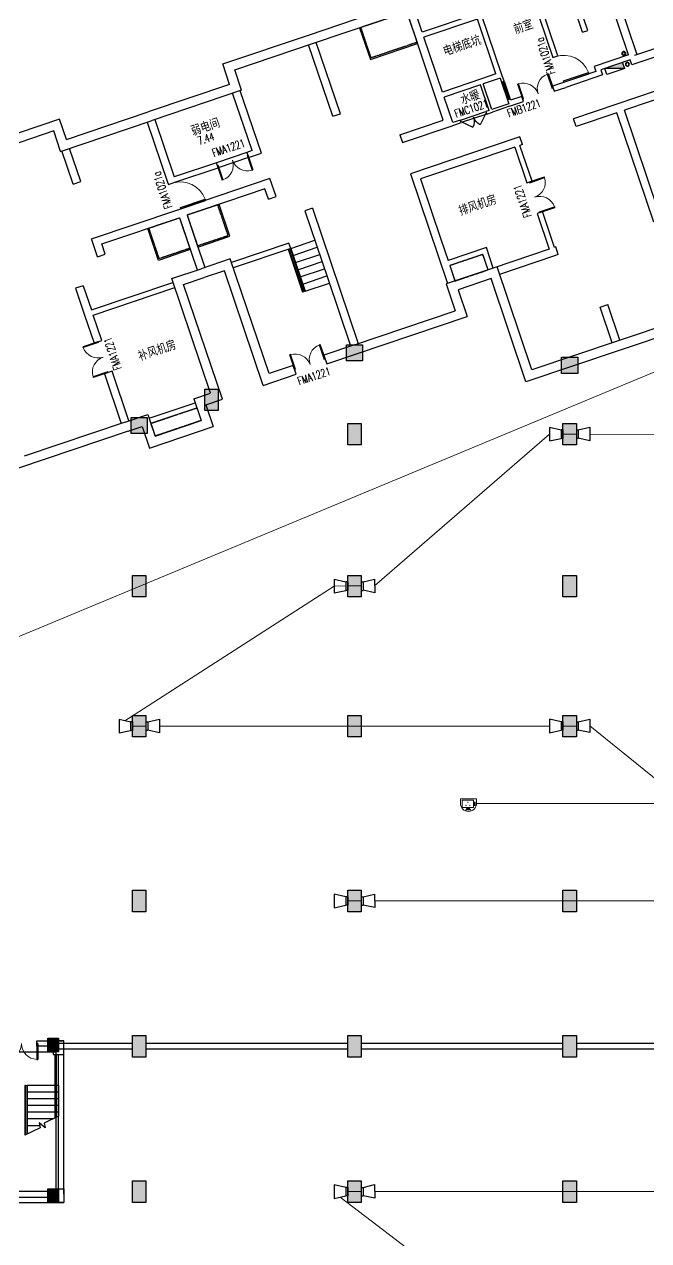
# Model space of a CAD drawing. Extents: x -1348811 to -222202, y -369435 to 53046.
# Drawn here: x -574339 to -551131, y -58082 to -12879 of the extents above; entities that cross this region are included whole.
import ezdxf

# ---------------------------------------------------------------- set-up
doc = ezdxf.new("R2010")
doc.units = 0
doc.header["$LTSCALE"] = 10
doc.header["$MEASUREMENT"] = 0
doc.linetypes.add('BORDER', pattern=[1.75, 0.5, -0.25, 0.5, -0.25, 0, -0.25])
doc.linetypes.add('DASH', pattern=[0.35, 0.25, -0.1])
doc.layers.get('0').update_dxf_attribs({"linetype": 'CONTINUOUS'})
for name, color, linetype in [('COLU', 1, 'CONTINUOUS'), ('COLU_HATCH', 252, 'CONTINUOUS'), ('DIM_SYMB', 3, 'CONTINUOUS'), ('JPS-J-0', 6, 'CONTINUOUS'), ('JPS-X', 1, 'BORDER'), ('JPS-X-TEXT', 1, 'CONTINUOUS'), ('JPS-XHS', 7, 'CONTINUOUS'), ('OUTLINE', 93, 'DASH'), ('PUB_DIM', 3, 'CONTINUOUS'), ('RD-equip', 3, 'CONTINUOUS'), ('STAIR', 9, 'CONTINUOUS'), ('TEXT', 7, 'CONTINUOUS'), ('wall', 8, 'CONTINUOUS'), ('WINDOW', 4, 'CONTINUOUS'), ('WINDOW_TEXT', 6, 'CONTINUOUS'), ('索引', 30, 'CONTINUOUS'), ('防火分区', 6, 'CONTINUOUS')]:
    doc.layers.add(name, color=color, linetype=linetype)
doc.layers.add('RD-line', color=2, linetype='CONTINUOUS', lineweight=0)
doc.styles.add('_TCH_SPACE', font='SIMPLEX', dxfattribs={"bigfont": 'GBCBIG'})
doc.styles.add('_TCH_WINDOW', font='SIMPLEX', dxfattribs={"bigfont": 'GBCBIG'})
doc.styles.add('_TEL_DIM', font='SIMPLEX', dxfattribs={"width": 0.8, "height": 3.5, "bigfont": 'HZTXT'})
doc.styles.add('TEXT', font='tjromans.shx', dxfattribs={"width": 0.8, "height": 400, "bigfont": 'tjhztxt.shx'})
doc.linetypes.add('BRA', pattern='A,2.8,-0.1,["B",_TEL_DIM,S=0.07,R=0,X=0,Y=-0.12],-0.25', length=3.15)
doc.linetypes.add('CCTV', pattern='A,2.8,-0.1,["V",_TEL_DIM,S=0.07,R=0,X=0,Y=-0.12],-0.25', length=3.15)

# ---------------------------------------------------------------- blocks, each defined once
blk = doc.blocks.new('zw')
at = {"layer": 'COLU_HATCH'}
for points in [[(31899, 13775), (32499, 13775), (32499, 13175), (31899, 13175)], [(39899, 13309), (40499, 13309), (40499, 12709), (39899, 12709)], [(26635, 12124), (27135, 12124), (27135, 11324), (26635, 11324)], [(23900, 11075), (24500, 11075), (24500, 10475), (23900, 10475)], [(31950, 10850), (32450, 10850), (32450, 10050), (31950, 10050)], [(39950, 10850), (40450, 10850), (40450, 10050), (39950, 10050)], [(23950, 5200), (24450, 5200), (24450, 4400), (23950, 4400)], [(31950, 5200), (32450, 5200), (32450, 4400), (31950, 4400)], [(39950, 5200), (40450, 5200), (40450, 4400), (39950, 4400)], [(23950, 0), (24450, 0), (24450, -800), (23950, -800)], [(31950, 0), (32450, 0), (32450, -800), (31950, -800)], [(39950, 0), (40450, 0), (40450, -800), (39950, -800)], [(23950, -6500), (24450, -6500), (24450, -7300), (23950, -7300)], [(31950, -6500), (32450, -6500), (32450, -7300), (31950, -7300)], [(39950, -6500), (40450, -6500), (40450, -7300), (39950, -7300)], [(20800, -12000), (21200, -12000), (21200, -12500), (20800, -12500)], [(23950, -11900), (24450, -11900), (24450, -12700), (23950, -12700)], [(31950, -11900), (32450, -11900), (32450, -12700), (31950, -12700)], [(39950, -11900), (40450, -11900), (40450, -12700), (39950, -12700)], [(20800, -17600), (21200, -17600), (21200, -18100), (20800, -18100)], [(23950, -17300), (24450, -17300), (24450, -18100), (23950, -18100)], [(31950, -17300), (32450, -17300), (32450, -18100), (31950, -18100)], [(39950, -17300), (40450, -17300), (40450, -18100), (39950, -18100)]]:
    blk.add_hatch(color=256, dxfattribs=at).paths.add_polyline_path(points)
at = {"layer": 'COLU'}
for points in [[(31899, 13775), (32499, 13775), (32499, 13175), (31899, 13175)], [(39899, 13309), (40499, 13309), (40499, 12709), (39899, 12709)], [(26635, 12124), (27135, 12124), (27135, 11324), (26635, 11324)], [(23900, 11075), (24500, 11075), (24500, 10475), (23900, 10475)], [(31950, 10850), (32450, 10850), (32450, 10050), (31950, 10050)], [(39950, 10850), (40450, 10850), (40450, 10050), (39950, 10050)], [(23950, 5200), (24450, 5200), (24450, 4400), (23950, 4400)], [(31950, 5200), (32450, 5200), (32450, 4400), (31950, 4400)], [(39950, 5200), (40450, 5200), (40450, 4400), (39950, 4400)], [(23950, 0), (24450, 0), (24450, -800), (23950, -800)], [(31950, 0), (32450, 0), (32450, -800), (31950, -800)], [(39950, 0), (40450, 0), (40450, -800), (39950, -800)], [(23950, -6500), (24450, -6500), (24450, -7300), (23950, -7300)], [(31950, -6500), (32450, -6500), (32450, -7300), (31950, -7300)], [(39950, -6500), (40450, -6500), (40450, -7300), (39950, -7300)], [(20800, -12000), (21200, -12000), (21200, -12500), (20800, -12500)], [(23950, -11900), (24450, -11900), (24450, -12700), (23950, -12700)], [(31950, -11900), (32450, -11900), (32450, -12700), (31950, -12700)], [(39950, -11900), (40450, -11900), (40450, -12700), (39950, -12700)], [(20800, -17600), (21200, -17600), (21200, -18100), (20800, -18100)], [(23950, -17300), (24450, -17300), (24450, -18100), (23950, -18100)], [(31950, -17300), (32450, -17300), (32450, -18100), (31950, -18100)], [(39950, -17300), (40450, -17300), (40450, -18100), (39950, -18100)]]:
    blk.add_lwpolyline(points, close=True, dxfattribs=at)
blk = doc.blocks.new('$DorLib2D$00000002')
for p, q in [((-0.5, 0), (-0.5, 0.4875)), ((-0.475, 0.4875), (-0.5, 0.4875)), ((-0.475, 0), (-0.475, 0.4875)), ((0.475, 0), (0.475, 0.4875)), ((0.475, 0.4875), (0.5, 0.4875)), ((0.5, 0), (0.5, 0.4875)), ((-0.5, 0), (-0.475, 0)), ((0.5, 0), (0.475, 0))]:
    blk.add_line(p, q)
at = {"lineweight": 13}
for centre, start, end in [((-0.4875, 0), 0, 88.53072), ((0.4875, 0), 91.46928, 180)]:
    blk.add_arc(centre, 0.4875, start, end, dxfattribs=at)
blk = doc.blocks.new('lt')
at = {"linetype": 'DASH'}
blk.add_lwpolyline([(2700, -5600), (300, -5600), (300, -400), (2700, -400)], close=True, dxfattribs=at)
at = {"layer": 'COLU'}
for points in [[(0, 0), (400, 0), (400, -500), (0, -500)], [(400, -5500), (0, -5500), (0, -6000), (400, -6000)]]:
    blk.add_lwpolyline(points, close=True, dxfattribs=at)
at = {"layer": 'PUB_DIM'}
blk.add_lwpolyline([(870, -4350, 0, 0, 0), (870, -3400, 80, 0, 0), (870, -3100, 0, 0, 0)], format="xyseb", dxfattribs=at)
at = {"layer": 'STAIR'}
for p, q in [((877, -2768), (1450, -2494)), ((1365, -4350), (1365, -2533)), ((1425, -4350), (1425, -2506)), ((1450, -4350), (1450, -2494)), ((200, -3206), (730, -2941)), ((325, -3143), (325, -5500)), ((412, -3100), (1365, -3100)), ((730, -2941), (694, -2766)), ((694, -2766), (915, -2951)), ((915, -2951), (877, -2768)), ((894, -2850), (1365, -2850)), ((1425, -2850), (1450, -2850)), ((1425, -3100), (1450, -3100)), ((200, -4350), (200, -3206)), ((200, -3350), (275, -3350)), ((200, -3600), (275, -3600)), ((275, -3168), (275, -5500)), ((325, -3350), (1365, -3350)), ((325, -3600), (1365, -3600)), ((1425, -3350), (1450, -3350)), ((1425, -3600), (1450, -3600)), ((200, -3850), (275, -3850)), ((325, -3850), (1365, -3850)), ((1425, -3850), (1450, -3850)), ((200, -4100), (275, -4100)), ((200, -4350), (275, -4350)), ((325, -4100), (1365, -4100)), ((325, -4350), (1365, -4350)), ((1425, -4350), (1365, -4350)), ((1425, -4100), (1450, -4100)), ((1425, -4350), (1450, -4350))]:
    blk.add_line(p, q, dxfattribs=at)
at = {"layer": 'wall', "linetype": 'ByBlock'}
for p, q in [((2600, 0), (0, 0)), ((0, -300), (0, -6000)), ((2600, -200), (400, -200)), ((2600, -200), (400, -200)), ((200, -500), (200, -5500)), ((2800, -600), (2800, -5200)), ((2800, -600), (2800, -5200)), ((3000, -600), (3000, -5200)), ((3000, -600), (3000, -5200)), ((400, -5800), (1000, -5800)), ((1000, -5800), (1000, -6000)), ((2200, -5800), (2200, -6000)), ((2200, -5800), (2650, -5800)), ((1000, -6000), (0, -6000)), ((2650, -6000), (2200, -6000))]:
    blk.add_line(p, q, dxfattribs=at)
at = {"layer": 'WINDOW', "linetype": 'ByBlock', "xscale": 1200, "yscale": 1200, "zscale": 1200}
blk.add_blockref('$DorLib2D$00000002', (1575, -5900), dxfattribs=at)
blk = doc.blocks.new('FF')
at = {"linetype": 'Continuous'}
for radius in [75, 60]:
    blk.add_circle((0, 0), radius, dxfattribs=at)
blk = doc.blocks.new('DXHS')
at = {"layer": 'JPS-XHS'}
blk.add_hatch(color=256, dxfattribs=at).paths.add_polyline_path([(-350, 240), (-350, 0), (350, 0)])
at = {"layer": 'JPS-XHS', "linetype": 'Continuous'}
for p, q in [((-350, 240), (-350, 0)), ((-350, 240), (350, 240)), ((-350, 0), (350, 0)), ((350, 240), (350, 0))]:
    blk.add_line(p, q, dxfattribs=at)
at = {"layer": 'JPS-XHS'}
blk.add_line((-350, 240), (350, 0), dxfattribs=at)
blk = doc.blocks.new('A$C154042D1')
at = {"layer": 'JPS-X'}
for p, rotation in [((13120, -2050), 270), ((13120, -2300), 270), ((13120, -3550), 270), ((42680, -3300), 90), ((10450, -7100), 180), ((10450, -7520), 180)]:
    blk.add_blockref('FF', p, dxfattribs=dict(at, rotation=rotation))
at = {"layer": 'JPS-X', "xscale": -1}
for p, rotation in [((42680, -2050), 90), ((42680, -2300), 90), ((13120, -3300), 270), ((42680, -3550), 90), ((45350, -7100), 180), ((45350, -7520), 180)]:
    blk.add_blockref('FF', p, dxfattribs=dict(at, rotation=rotation))
at = {"layer": 'JPS-XHS'}
for p, rotation in [((13000, -2800), 270), ((13000, -4050), 270), ((44850, -7400), 180)]:
    blk.add_blockref('DXHS', p, dxfattribs=dict(at, rotation=rotation))
at = {"layer": 'JPS-XHS', "xscale": -1}
for p, rotation in [((42800, -2800), 90), ((42800, -4050), 90), ((10950, -7400), 180)]:
    blk.add_blockref('DXHS', p, dxfattribs=dict(at, rotation=rotation))
blk = doc.blocks.new('$WINLIB2D$00000001')
for p, q in [((-0.5, 0.5), (0.5, 0.5)), ((-0.5, 0.5), (-0.5, -0.5)), ((0.5, 0.167), (-0.5, 0.167)), ((0.5, -0.5), (0.5, 0.5)), ((0.5, -0.167), (-0.5, -0.167)), ((-0.5, -0.5), (0.5, -0.5))]:
    blk.add_line(p, q)
blk = doc.blocks.new('$DorLib2D$00000116')
at = {"color": 0}
for p, q in [((-0.5, 0), (-0.146, 0.354)), ((0.5, 0), (0.146, 0.354))]:
    blk.add_line(p, q, dxfattribs=at)
for centre, start, end in [((-0.5, 0), 0, 45), ((0.5, 0), 135, 180)]:
    blk.add_arc(centre, 0.5, start, end, dxfattribs=at)
blk = doc.blocks.new('$DorLib2D$00000001')
for p, q in [((0.45, 0.975), (0.5, 0.975)), ((0.45, 0), (0.45, 0.975)), ((0.5, 0), (0.5, 0.975)), ((0.5, 0), (0.45, 0))]:
    blk.add_line(p, q)
at = {"lineweight": 13}
blk.add_arc((0.475, 0), 0.975, 91.4693, 180, dxfattribs=at)
blk = doc.blocks.new('p2j3')
at = {"layer": 'DIM_SYMB'}
for points in [[(31875, -6500, 0, 0, 0), (31875, -7880, 80, 0, 0), (31875, -8180, 0, 0, 0)], [(30700, -8739, 0, 0, 0), (30700, -9229, 80, 0, 0), (30700, -9529, 0, 0, 0)]]:
    blk.add_lwpolyline(points, format="xyseb", dxfattribs=at)
at = {"layer": 'JPS-J-0'}
blk.add_lwpolyline([(36450, 450), (36450, -800), (38300, -800)], dxfattribs=at)
at = {"layer": 'JPS-J-0', "linetype": 'DASH'}
for points in [[(38300, 450), (38300, -750), (36500, -750), (36500, 450)], [(26650, -4100), (27850, -4100), (27850, -5300), (26650, -5300)], [(29350, -4100), (28150, -4100), (28150, -5300), (29350, -5300)]]:
    blk.add_lwpolyline(points, close=True, dxfattribs=at)
at = {"layer": 'JPS-J-0'}
for points in [[(26600, -4100), (27850, -4100), (27850, -5350), (26600, -5350)], [(29400, -4100), (28150, -4100), (28150, -5350), (29400, -5350)]]:
    blk.add_lwpolyline(points, close=True, dxfattribs=at)
at = {"layer": 'OUTLINE'}
for points in [[(36800, -9600), (38100, -9600), (38100, -9000), (36800, -9000)], [(24400, -11000), (26200, -11000), (26200, -11500), (24400, -11500)]]:
    blk.add_lwpolyline(points, close=True, dxfattribs=at)
at = {"layer": 'STAIR'}
for p, q in [((31300, -6500), (31300, -8180)), ((31325, -6500), (31325, -8180)), ((31375, -6500), (31375, -8180)), ((31400, -6500), (32350, -6500)), ((31400, -6500), (31400, -8180)), ((31400, -6780), (32350, -6780)), ((31400, -7060), (32350, -7060)), ((31400, -7340), (32350, -7340)), ((31400, -7620), (32350, -7620)), ((31400, -7900), (32350, -7900)), ((31400, -8180), (31300, -8180)), ((31400, -8180), (32350, -8180))]:
    blk.add_line(p, q, dxfattribs=at)
at = {"layer": 'wall'}
for p, q in [((42900, 3100), (42900, -2900)), ((43100, -2900), (43100, 3100)), ((44250, -2360), (44250, 1800)), ((44450, -2360), (44450, 1800)), ((24800, 800), (21400, 800)), ((24800, 0), (24800, 800)), ((31200, 0), (31200, 800)), ((31200, 800), (34600, 800)), ((34600, 800), (38250, 800)), ((24450, 450), (21400, 450)), ((24450, -350), (24450, 450)), ((24800, 0), (28000, 0)), ((31200, 0), (28000, 0)), ((31550, -350), (31550, 450)), ((31550, 450), (34600, 450)), ((34450, -2350), (34450, 450)), ((34600, 450), (38600, 450)), ((34750, -2350), (34750, 450)), ((38300, -550), (38300, 450)), ((38600, -450), (38600, 450)), ((45600, -3700), (45600, 450)), ((45900, -3800), (45900, 450)), ((24450, -350), (28000, -350)), ((24500, -1650), (24500, -350)), ((24800, -1650), (24800, -350)), ((27850, -350), (27850, -2700)), ((31550, -350), (28000, -350)), ((28150, -350), (28150, -2600)), ((31200, -2600), (31200, -350)), ((31500, -2800), (31500, -350)), ((40700, -450), (38600, -450)), ((38300, -2900), (38300, -550)), ((40700, -650), (38600, -650)), ((38600, -2800), (38600, -650)), ((40700, -2800), (40700, -650)), ((40900, -2900), (40900, -550)), ((24500, -1650), (24800, -1650)), ((27850, -2700), (27850, -2800)), ((29800, -2600), (28150, -2600)), ((29800, -2800), (29800, -2600)), ((31200, -2600), (31000, -2600)), ((31000, -2600), (31000, -2800)), ((34450, -2350), (34750, -2350)), ((44250, -2360), (44450, -2360)), ((27850, -2800), (28150, -2800)), ((28150, -2800), (29800, -2800)), ((31000, -2800), (31500, -2800)), ((38300, -3800), (38300, -2900)), ((40130, -2800), (38600, -2800)), ((38600, -4000), (38600, -3000)), ((40030, -3000), (38600, -3000)), ((40030, -4000), (40030, -3000)), ((40700, -2800), (40130, -2800)), ((40800, -3000), (40130, -3000)), ((40130, -4000), (40130, -3000)), ((40800, -3000), (40800, -3150)), ((40800, -3150), (40900, -3150)), ((40900, -3150), (40900, -2900)), ((42900, -2900), (43100, -2900)), ((24500, -3800), (27850, -3800)), ((24500, -4500), (24500, -3800)), ((27850, -3800), (28150, -3800)), ((31500, -3800), (28150, -3800)), ((31500, -4500), (31500, -3800)), ((36600, -3800), (38300, -3800)), ((36600, -3800), (36600, -4100)), ((38900, -4000), (38600, -4000)), ((38900, -4100), (38900, -4000)), ((40030, -4000), (39900, -4000)), ((39900, -4000), (39900, -4100)), ((40800, -4000), (40130, -4000)), ((40900, -3850), (40800, -3850)), ((40800, -3850), (40800, -4000)), ((40900, -3900), (40900, -3850)), ((41350, -3900), (40900, -3900)), ((41350, -4100), (41350, -3900)), ((42900, -3900), (42550, -3900)), ((42550, -3900), (42550, -4100)), ((43100, -3900), (42900, -3900)), ((44250, -3900), (43100, -3900)), ((45600, -3700), (44250, -3700)), ((44250, -3700), (44250, -3900)), ((45600, -3900), (44450, -3900)), ((44450, -3900), (44450, -4100)), ((45600, -4100), (45600, -3900)), ((45800, -3800), (45800, -3800)), ((47600, -3800), (45800, -3800)), ((24500, -4500), (24800, -4500)), ((24800, -4100), (27850, -4100)), ((24800, -4500), (24800, -4100)), ((27850, -4100), (27850, -6150)), ((28150, -4100), (28150, -6150)), ((31200, -4100), (28150, -4100)), ((31200, -4500), (31200, -4100)), ((31200, -4500), (31500, -4500)), ((36600, -4100), (38500, -4100)), ((38500, -4100), (38900, -4100)), ((39900, -4100), (40130, -4100)), ((40800, -4100), (40130, -4100)), ((40800, -4100), (41350, -4100)), ((42550, -4100), (43000, -4100)), ((44450, -4100), (43000, -4100)), ((47600, -4100), (45600, -4100)), ((23350, -5350), (23350, -6400)), ((23650, -5350), (23350, -5350)), ((23650, -5350), (23650, -6300)), ((32350, -5350), (32350, -8000)), ((32650, -5350), (32350, -5350)), ((32650, -5350), (32650, -10650)), ((36500, -5300), (36500, -9600)), ((40600, -5300), (36500, -5300)), ((40800, -5300), (40600, -5300)), ((40800, -5600), (40800, -5300)), ((44600, -5300), (42900, -5300)), ((42900, -5600), (42900, -5300)), ((47700, -5300), (44600, -5300)), ((36800, -5600), (36800, -8000)), ((40500, -5600), (36800, -5600)), ((40500, -5600), (40500, -7000)), ((40800, -5600), (40700, -5600)), ((40700, -7000), (40700, -5600)), ((44500, -5600), (42900, -5600)), ((44500, -9900), (44500, -5600)), ((44800, -9600), (44800, -5600)), ((47400, -5600), (44800, -5600)), ((23650, -6300), (26850, -6300)), ((26850, -10650), (26850, -6150)), ((26850, -6150), (28000, -6150)), ((29150, -6150), (28000, -6150)), ((29150, -10650), (29150, -6150)), ((31400, -6300), (29150, -6300)), ((31400, -6500), (31400, -6300)), ((23350, -6400), (23350, -7500)), ((23650, -7500), (23650, -6500)), ((23650, -6500), (26850, -6500)), ((27200, -11000), (27200, -6500)), ((27200, -6500), (28000, -6500)), ((28800, -6500), (28000, -6500)), ((28800, -11000), (28800, -6500)), ((31400, -6500), (29150, -6500)), ((40500, -7000), (40700, -7000)), ((23350, -7500), (23650, -7500)), ((32350, -8000), (32350, -10650)), ((36800, -8000), (36800, -8800)), ((40700, -8200), (40500, -8200)), ((40500, -8200), (40500, -9600)), ((40700, -9600), (40700, -8200)), ((23650, -8700), (23350, -8700)), ((23350, -8700), (23350, -10650)), ((23650, -10650), (23650, -8700)), ((38300, -8800), (36800, -8800)), ((38100, -9000), (36800, -9000)), ((36800, -9000), (36800, -9600)), ((38100, -9600), (38100, -9000)), ((38300, -9600), (38300, -8800)), ((38450, -9600), (36450, -9600)), ((36450, -9600), (36450, -10650)), ((40500, -9600), (38300, -9600)), ((38450, -13650), (38450, -9600)), ((40600, -9900), (38450, -9900)), ((40750, -9900), (40600, -9900)), ((40750, -9600), (40700, -9600)), ((40750, -9900), (40750, -9600)), ((38100, -9950), (36800, -9950)), ((36800, -9950), (36800, -11000)), ((38100, -14000), (38100, -9950)), ((23500, -10650), (19550, -10650)), ((23500, -10650), (24400, -10650)), ((24400, -10650), (24400, -11500)), ((24400, -10800), (26200, -10800)), ((26200, -10650), (26200, -11500)), ((26200, -10650), (26850, -10650)), ((30100, -10650), (29150, -10650)), ((30100, -11000), (30100, -10650)), ((32500, -10650), (31300, -10650)), ((31300, -10650), (31300, -11000)), ((32500, -10650), (36450, -10650)), ((23500, -11000), (19200, -11000)), ((23500, -11000), (24050, -11000)), ((24050, -11000), (24050, -11850)), ((24400, -11000), (26200, -11000)), ((26550, -11000), (26550, -11850)), ((26550, -11000), (27200, -11000)), ((28800, -11000), (30100, -11000)), ((31300, -11000), (32500, -11000)), ((32500, -11000), (36800, -11000)), ((24400, -11500), (26200, -11500)), ((24050, -11850), (26550, -11850)), ((41600, -13650), (41600, -12250)), ((41600, -12250), (41900, -12250)), ((41900, -13650), (41900, -12250)), ((41800, -14000), (38100, -14000)), ((41800, -13650), (38450, -13650)), ((45450, -13650), (41800, -13650)), ((45800, -14000), (41800, -14000))]:
    blk.add_line(p, q, dxfattribs=at)
at = {"layer": 'WINDOW'}
for p, q in [((31000, -2600), (29800, -2600)), ((31000, -2800), (29800, -2800)), ((38900, -4000), (39900, -4000)), ((39900, -4100), (38900, -4100))]:
    blk.add_line(p, q, dxfattribs=at)
at = {"layer": 'JPS-X-TEXT'}
blk.add_blockref('A$C154042D1', (100, 3500), dxfattribs=at)
at = {"layer": 'WINDOW'}
ref = blk.add_blockref('$DorLib2D$00000001', (28000, -3300), dxfattribs=dict(at, xscale=999.9999999999999, yscale=999.9999999999999, zscale=1000, rotation=269.9999998201636))
ref.add_attrib('A', 'FMA1021a', (27724, -3640), dxfattribs={"layer": 'WINDOW_TEXT', "height": 297.5, "rotation": 90, "style": '_TCH_WINDOW', "width": 0.705882})
ref = blk.add_blockref('$DorLib2D$00000002', (30400, -2700), dxfattribs=dict(at, xscale=1200, yscale=1200, zscale=-1200, rotation=179.9999999988322))
ref.add_attrib('A', 'FMA1221', (29775, -2374), dxfattribs={"layer": 'WINDOW_TEXT', "height": 297.5, "style": '_TCH_WINDOW', "width": 0.705882})
ref = blk.add_blockref('$DorLib2D$00000001', (43000, -3400), dxfattribs=dict(at, xscale=1000, yscale=1000, zscale=-1000, rotation=270))
ref.add_attrib('A', 'FMA1021a', (42809, -3474), dxfattribs={"layer": 'WINDOW_TEXT', "height": 297.5, "rotation": 90, "style": '_TCH_WINDOW', "width": 0.705882})
at = {"layer": 'WINDOW', "xscale": -700, "yscale": 100, "zscale": -700, "rotation": 90}
blk.add_blockref('$WINLIB2D$00000001', (40850, -3500), dxfattribs=at)
at = {"layer": 'WINDOW'}
ref = blk.add_blockref('$DorLib2D$00000116', (39400, -4050), dxfattribs=dict(at, xscale=-1000, yscale=1000, zscale=-1000, rotation=180.0000000002404))
ref.add_attrib('A', 'FMC1021', (38780, -3874), dxfattribs={"layer": 'WINDOW_TEXT', "height": 297.5, "style": '_TCH_WINDOW', "width": 0.705882})
ref = blk.add_blockref('$DorLib2D$00000002', (41950, -4000), dxfattribs=dict(at, xscale=-1200, yscale=1200, zscale=1200, rotation=2.11464309291988e-10))
ref.add_attrib('A', 'FMB1221', (40638, -4480), dxfattribs={"layer": 'WINDOW_TEXT', "height": 297.5, "style": '_TCH_WINDOW', "width": 0.705882})
ref = blk.add_blockref('$DorLib2D$00000002', (40600, -7600), dxfattribs=dict(at, xscale=1200, yscale=1200, zscale=-1200, rotation=270))
ref.add_attrib('A', 'FMA1221', (40274, -8225), dxfattribs={"layer": 'WINDOW_TEXT', "height": 297.5, "rotation": 90, "style": '_TCH_WINDOW', "width": 0.705882})
ref = blk.add_blockref('$DorLib2D$00000002', (23500, -8100), dxfattribs=dict(at, xscale=-1200, yscale=1200, zscale=1200, rotation=89.99999999165647))
ref.add_attrib('A', 'FMA1221', (24024, -8725), dxfattribs={"layer": 'WINDOW_TEXT', "height": 297.5, "rotation": 90, "style": '_TCH_WINDOW', "width": 0.705882})
ref = blk.add_blockref('$DorLib2D$00000002', (30700, -10825), dxfattribs=dict(at, xscale=1200, yscale=1200, zscale=-1200))
ref.add_attrib('A', 'FMA1221', (30075, -11424), dxfattribs={"layer": 'WINDOW_TEXT', "height": 297.5, "style": '_TCH_WINDOW', "width": 0.705882})
at = {"layer": 'TEXT'}
for s, height, style, width, p in [('弱电间', 350, 'TEXT', 0.8, (29294, -1395)), ('电梯底坑', 350, 'TEXT', 0.8, (39117, -1581)), ('前室', 350, 'TEXT', 0.8, (41862, -1645)), ('7.44', 297.5, '_TCH_SPACE', 0.705882, (29405, -1778)), ('水暖', 350, 'TEXT', 0.8, (39151, -3497)), ('排风机房', 350, 'TEXT', 0.8, (37770, -7383)), ('补风机房', 350, 'TEXT', 0.8, (24753, -8689))]:
    blk.add_text(s, height=height, dxfattribs=dict(at, style=style, width=width)).set_placement(p)
blk = doc.blocks.new('zzzz')
at = {"layer": '索引', "rotation": 18.6527500773408}
blk.add_blockref('p2j3', (-26200, -4517), dxfattribs=at)
blk = doc.blocks.new('adasdasdasd')
at = {"layer": 'RD-equip'}
for p, q in [((-154, 500), (-154, 430)), ((-154, 500), (159, 500)), ((159, 500), (159, 430)), ((-151, 430), (-251, 0)), ((-251, 0), (251, 0)), ((-154, 430), (159, 430)), ((251, 0), (158, 430))]:
    blk.add_line(p, q, dxfattribs=at)
blk = doc.blocks.new('PCY07')
at = {"color": 0, "lineweight": -2}
for p, q in [((-321, 0), (-321, 182)), ((-321, 182), (321, 182)), ((-249, -161), (-249, 129)), ((-249, 129), (205, 129)), ((205, 129), (205, -161)), ((321, 0), (321, 182)), ((205, -161), (-249, -161))]:
    blk.add_line(p, q, dxfattribs=at)
at = {"color": 0, "lineweight": -2, "const_width": 25}
for points in [[(-34, 48, 1), (-9, 48, 1)], [(-111, -81, 1), (-86, -81, 1)], [(67, -81, -1), (42, -81, -1)]]:
    blk.add_lwpolyline(points, format="xyb", close=True, dxfattribs=at)
at = {"color": 0, "lineweight": -2, "const_width": 80}
blk.add_lwpolyline([(245, 69), (245, -100)], dxfattribs=at)
at = {"color": 0, "lineweight": -2}
blk.add_lwpolyline([(-12, -162, 100, 250, 0), (-12, -272, 250, 250, 0)], format="xyseb", dxfattribs=at)
blk.add_arc((0, 0), 321, 180, 0, dxfattribs=at)

msp = doc.modelspace()

# ---------------------------------------------------------------- linework, layer by layer
at = {"layer": 'RD-line'}
for p, q in [((-579990.7, -37899.8), (-549841, -25349.6)), ((-562387.6, -33752.1), (-562817.9, -33752.5)), ((-561818.1, -33751.6), (-562317.7, -33752))]:
    msp.add_line(p, q, dxfattribs=at)
at = {"layer": 'RD-line', "linetype": 'BRA', "ltscale": 0.8}
for p, q in [((-554817.9, -28107.4), (-561317.8, -33751.2)), ((-554317.7, -28109.4), (-553818, -28110.5)), ((-553317.8, -28111.5), (-530817.9, -28157.4)), ((-562817.9, -33752.5), (-570602.5, -38758)), ((-570317.7, -38959.4), (-569817.7, -38959.4)), ((-569317.4, -38959.3), (-554817.9, -38957.6)), ((-554317.7, -38957.6), (-553818.1, -38957.5)), ((-553317.8, -38951.2), (-545534.5, -45251.7)), ((-561818.1, -45457.5), (-562317.7, -45457.5)), ((-546817.9, -45457.5), (-561317.8, -45457.5)), ((-562602.6, -56461.5), (-554602.9, -62556.1)), ((-562317.7, -56259.4), (-561818, -56259.4)), ((-561317.8, -56259.4), (-546817.9, -56258.7))]:
    msp.add_line(p, q, dxfattribs=at)
at = {"layer": 'RD-line', "linetype": 'CCTV', "ltscale": 0.8}
msp.add_line((-557529.1, -41829.3), (-528890, -41849), dxfattribs=at)
at = {"layer": 'wall', "linetype": 'ByBlock'}
for p, q in [((-570317.7, -50759.4), (-573067.7, -50759.4)), ((-570317.7, -50959.4), (-573067.7, -50959.4)), ((-562317.7, -50759.4), (-569817.7, -50759.4)), ((-562317.7, -50959.4), (-569817.7, -50959.4)), ((-554317.7, -50759.4), (-561817.7, -50759.4)), ((-554317.7, -50959.4), (-561817.7, -50959.4)), ((-546317.7, -50759.4), (-553817.7, -50759.4)), ((-546317.7, -50959.4), (-553817.7, -50959.4))]:
    msp.add_line(p, q, dxfattribs=at)

# ---------------------------------------------------------------- block references
at = {"layer": 'COLU'}
msp.add_blockref('zw', (-594267.7, -38559.4), dxfattribs=at)
at = {"layer": 'RD-equip', "rotation": 270.0494552518936}
for p in [(-554817.9, -28107.4), (-562817.9, -33757.4), (-570817.5, -38959.3), (-554817.9, -38957.4), (-562817.9, -45457.4), (-562817.9, -56257.4)]:
    msp.add_blockref('adasdasdasd', p, dxfattribs=at)
at = {"layer": 'RD-equip', "xscale": -1}
for p, rotation in [((-553317.8, -28101.2), 90.43838675324102), ((-561317.8, -33751.2), 90.43838675324102), ((-569317.4, -38953.1), 90.43838675324174), ((-553317.8, -38951.2), 90.43838675324102), ((-561317.8, -45451.2), 90.43838675324182), ((-561317.8, -56251.2), 90.43838675303256)]:
    msp.add_blockref('adasdasdasd', p, dxfattribs=dict(at, rotation=rotation))
at = {"layer": 'RD-equip', "color": 3, "lineweight": 0, "xscale": 0.9345000046305358, "yscale": 0.9345000045723282, "zscale": 0.9345000046725}
msp.add_blockref('PCY07', (-557828.8, -41829.3), dxfattribs=at)
at = {"layer": 'wall', "rotation": 180}
msp.add_blockref('lt', (-572867.7, -56659.4), dxfattribs=at)
at = {"layer": '防火分区'}
msp.add_blockref('zzzz', (-570067.7, -20571.7), dxfattribs=at)

doc.saveas('drawing.dxf')
